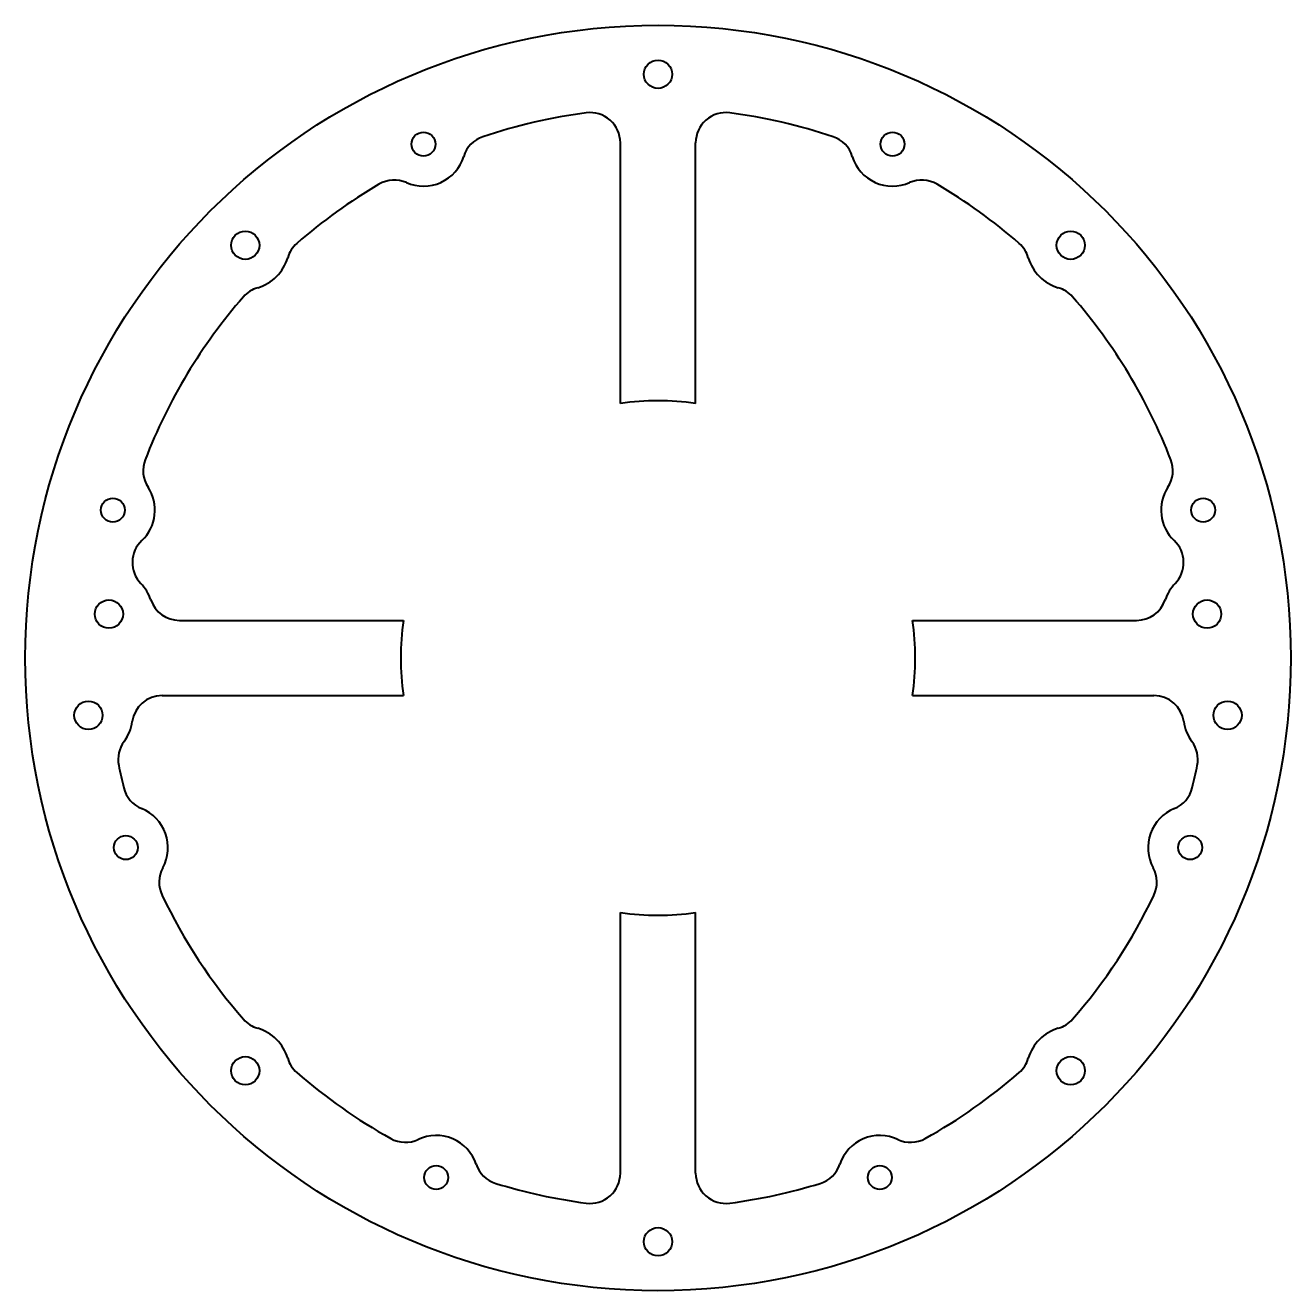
# Model space of a CAD drawing. Header units: inches. Extents: x -4.2 to 4.2, y -55.2 to -46.8.
import ezdxf

# ---------------------------------------------------------------- set-up
doc = ezdxf.new("R2010")
doc.units = ezdxf.units.IN
doc.header["$MEASUREMENT"] = 0
doc.layers.add('Visible', color=7, linetype='Continuous', lineweight=40)

msp = doc.modelspace()

# ---------------------------------------------------------------- linework, layer by layer
at = {"layer": 'Visible'}
for p, q in [((-0.25, -49.3107), (-0.25, -47.5795)), ((0.25, -49.3107), (0.25, -47.5795)), ((-3.1775, -50.75), (-1.6893, -50.75)), ((1.6893, -50.75), (3.1775, -50.75)), ((-3.2921, -51.25), (-1.6893, -51.25)), ((1.6893, -51.25), (3.2921, -51.25)), ((-0.25, -54.4205), (-0.25, -52.6893)), ((0.25, -54.4205), (0.25, -52.6893))]:
    msp.add_line(p, q, dxfattribs=at)
for centre, radius in [((0, -51), 4.2), ((0, -47.125), 0.0938), ((-1.557, -47.5885), 0.0795), ((1.557, -47.5885), 0.0795), ((-2.74, -48.26), 0.0938), ((2.74, -48.26), 0.0938), ((-3.6191, -50.018), 0.0795), ((3.6191, -50.018), 0.0795), ((-3.6451, -50.7084), 0.0938), ((3.6451, -50.7084), 0.0938), ((-3.7809, -51.3805), 0.0938), ((3.7809, -51.3805), 0.0938), ((-3.5325, -52.2587), 0.0795), ((3.5325, -52.2587), 0.0795), ((-2.74, -53.74), 0.0938), ((2.74, -53.74), 0.0938), ((-1.4727, -54.4487), 0.0795), ((1.4727, -54.4487), 0.0795), ((0, -54.875), 0.0938)]:
    msp.add_circle(centre, radius, dxfattribs=at)
for centre, radius, start, end in [((0, -51), 3.65, 97.49472, 108.57012), ((-0.45, -47.5795), 0.2, 0, 97.49472), ((0.45, -47.5795), 0.2, 82.50528, 180), ((0, -51), 3.65, 71.42988, 82.50528), ((-1.0987, -47.7296), 0.2, 108.57012, 162.88282), ((1.0987, -47.7296), 0.2, 17.11718, 71.42988), ((-1.557, -47.5885), 0.2795, 246.17982, 342.88282), ((1.557, -47.5885), 0.2795, 197.11718, 293.82018), ((0, -51), 3.65, 120.49252, 131.06089), ((-1.7506, -48.0272), 0.2, 66.17982, 120.49252), ((1.7506, -48.0272), 0.2, 59.50748, 113.82018), ((0, -51), 3.65, 48.93911, 59.50748), ((-2.2662, -48.3987), 0.2, 131.06089, 163.68567), ((2.2662, -48.3987), 0.2, 16.31433, 48.93911), ((-2.74, -48.26), 0.2938, 286.31433, 343.68567), ((2.74, -48.26), 0.2938, 196.31433, 253.68567), ((-2.6013, -48.7338), 0.2, 106.31433, 138.93911), ((2.6013, -48.7338), 0.2, 41.06089, 73.68567), ((0, -51), 3.65, 138.93911, 158.85745), ((0, -51), 3.65, 21.14255, 41.06089), ((0, -51), 1.7077, 81.58178, 98.41822), ((-3.2178, -49.7556), 0.2, 158.85745, 213.17015), ((3.2178, -49.7556), 0.2, 326.82985, 21.14255), ((-3.6191, -50.018), 0.2795, 313.4508, 33.17015), ((3.6191, -50.018), 0.2795, 146.82985, 226.5492), ((-3.2894, -50.3661), 0.2, 133.4508, 223.89784), ((3.2894, -50.3661), 0.2, 316.10216, 46.5492), ((-3.6451, -50.7084), 0.2938, 18.7147, 43.89784), ((3.6451, -50.7084), 0.2938, 136.10216, 161.2853), ((-3.1775, -50.55), 0.2, 198.7147, 270), ((3.1775, -50.55), 0.2, 270, 341.2853), ((0, -51), 1.7077, 171.58178, 188.41822), ((0, -51), 1.7077, 351.58178, 8.41822), ((-3.2921, -51.45), 0.2, 90, 171.90544), ((3.2921, -51.45), 0.2, 8.09456, 90), ((-3.7809, -51.3805), 0.2938, 323.57867, 351.90544), ((3.7809, -51.3805), 0.2938, 188.09456, 216.42133), ((-3.3836, -51.6736), 0.2, 143.57867, 191.25954), ((3.3836, -51.6736), 0.2, 348.74046, 36.42133), ((0, -51), 3.65, 191.25954, 193.65045), ((0, -51), 3.65, 346.34955, 348.74046), ((-3.3525, -51.8142), 0.2, 193.65045, 247.96315), ((3.3525, -51.8142), 0.2, 292.03685, 346.34955), ((-3.5325, -52.2587), 0.2795, 331.26015, 67.96315), ((3.5325, -52.2587), 0.2795, 112.03685, 208.73985), ((-3.112, -52.4892), 0.2, 151.26015, 205.57285), ((3.112, -52.4892), 0.2, 334.42715, 28.73985), ((0, -51), 3.65, 205.57285, 221.06089), ((0, -51), 3.65, 318.93911, 334.42715), ((0, -51), 1.7077, 261.58178, 278.41822), ((-2.6013, -53.2662), 0.2, 221.06089, 253.68567), ((2.6013, -53.2662), 0.2, 286.31433, 318.93911), ((-2.74, -53.74), 0.2938, 16.31433, 73.68567), ((2.74, -53.74), 0.2938, 106.31433, 163.68567), ((-2.2662, -53.6013), 0.2, 196.31433, 228.93911), ((2.2662, -53.6013), 0.2, 311.06089, 343.68567), ((0, -51), 3.65, 228.93911, 240.91451), ((0, -51), 3.65, 299.08549, 311.06089), ((-1.4727, -54.4487), 0.2795, 18.52421, 115.22721), ((1.4727, -54.4487), 0.2795, 64.77279, 161.47579), ((-1.6771, -54.0149), 0.2, 240.91451, 295.22721), ((1.6771, -54.0149), 0.2, 244.77279, 299.08549), ((-1.0181, -54.2964), 0.2, 198.52421, 252.83691), ((-0.45, -54.4205), 0.2, 262.50528, 0), ((0.45, -54.4205), 0.2, 180, 277.49472), ((1.0181, -54.2964), 0.2, 287.16309, 341.47579), ((0, -51), 3.65, 252.83691, 262.50528), ((0, -51), 3.65, 277.49472, 287.16309)]:
    msp.add_arc(centre, radius, start, end, dxfattribs=at)

doc.saveas('drawing.dxf')
